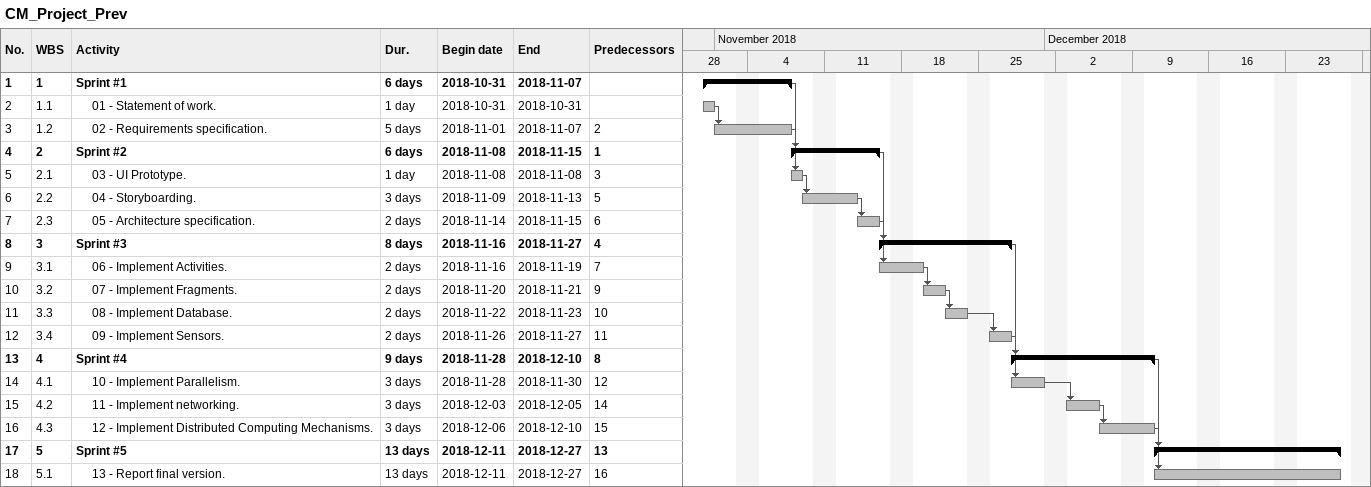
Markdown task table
CM_Project_Prev

| ID | WBS | Task | Duration | Start | Finish | Predecessors |
|---|---|---|---|---|---|---|
| 1 | 1 | **Sprint #1** | 6d | 2018-10-31 | 2018-11-07 |  |
| 2 | 1.1 | 01 - Statement of work. | 1d | 2018-10-31 | 2018-10-31 |  |
| 3 | 1.2 | 02 - Requirements specification. | 5d | 2018-11-01 | 2018-11-07 | 2 |
| 4 | 2 | **Sprint #2** | 6d | 2018-11-08 | 2018-11-15 | 1 |
| 5 | 2.1 | 03 - UI Prototype. | 1d | 2018-11-08 | 2018-11-08 | 3 |
| 6 | 2.2 | 04 - Storyboarding. | 3d | 2018-11-09 | 2018-11-13 | 5 |
| 7 | 2.3 | 05 - Architecture specification. | 2d | 2018-11-14 | 2018-11-15 | 6 |
| 8 | 3 | **Sprint #3** | 8d | 2018-11-16 | 2018-11-27 | 4 |
| 9 | 3.1 | 06 - Implement Activities. | 2d | 2018-11-16 | 2018-11-19 | 7 |
| 10 | 3.2 | 07 - Implement Fragments. | 2d | 2018-11-20 | 2018-11-21 | 9 |
| 11 | 3.3 | 08 - Implement Database. | 2d | 2018-11-22 | 2018-11-23 | 10 |
| 12 | 3.4 | 09 - Implement Sensors. | 2d | 2018-11-26 | 2018-11-27 | 11 |
| 13 | 4 | **Sprint #4** | 9d | 2018-11-28 | 2018-12-10 | 8 |
| 14 | 4.1 | 10 - Implement Parallelism. | 3d | 2018-11-28 | 2018-11-30 | 12 |
| 15 | 4.2 | 11 - Implement networking. | 3d | 2018-12-03 | 2018-12-05 | 14 |
| 16 | 4.3 | 12 - Implement Distributed Computing Mechanisms. | 3d | 2018-12-06 | 2018-12-10 | 15 |
| 17 | 5 | **Sprint #5** | 13d | 2018-12-11 | 2018-12-27 | 13 |
| 18 | 5.1 | 13 - Report final version. | 13d | 2018-12-11 | 2018-12-27 | 16 |
